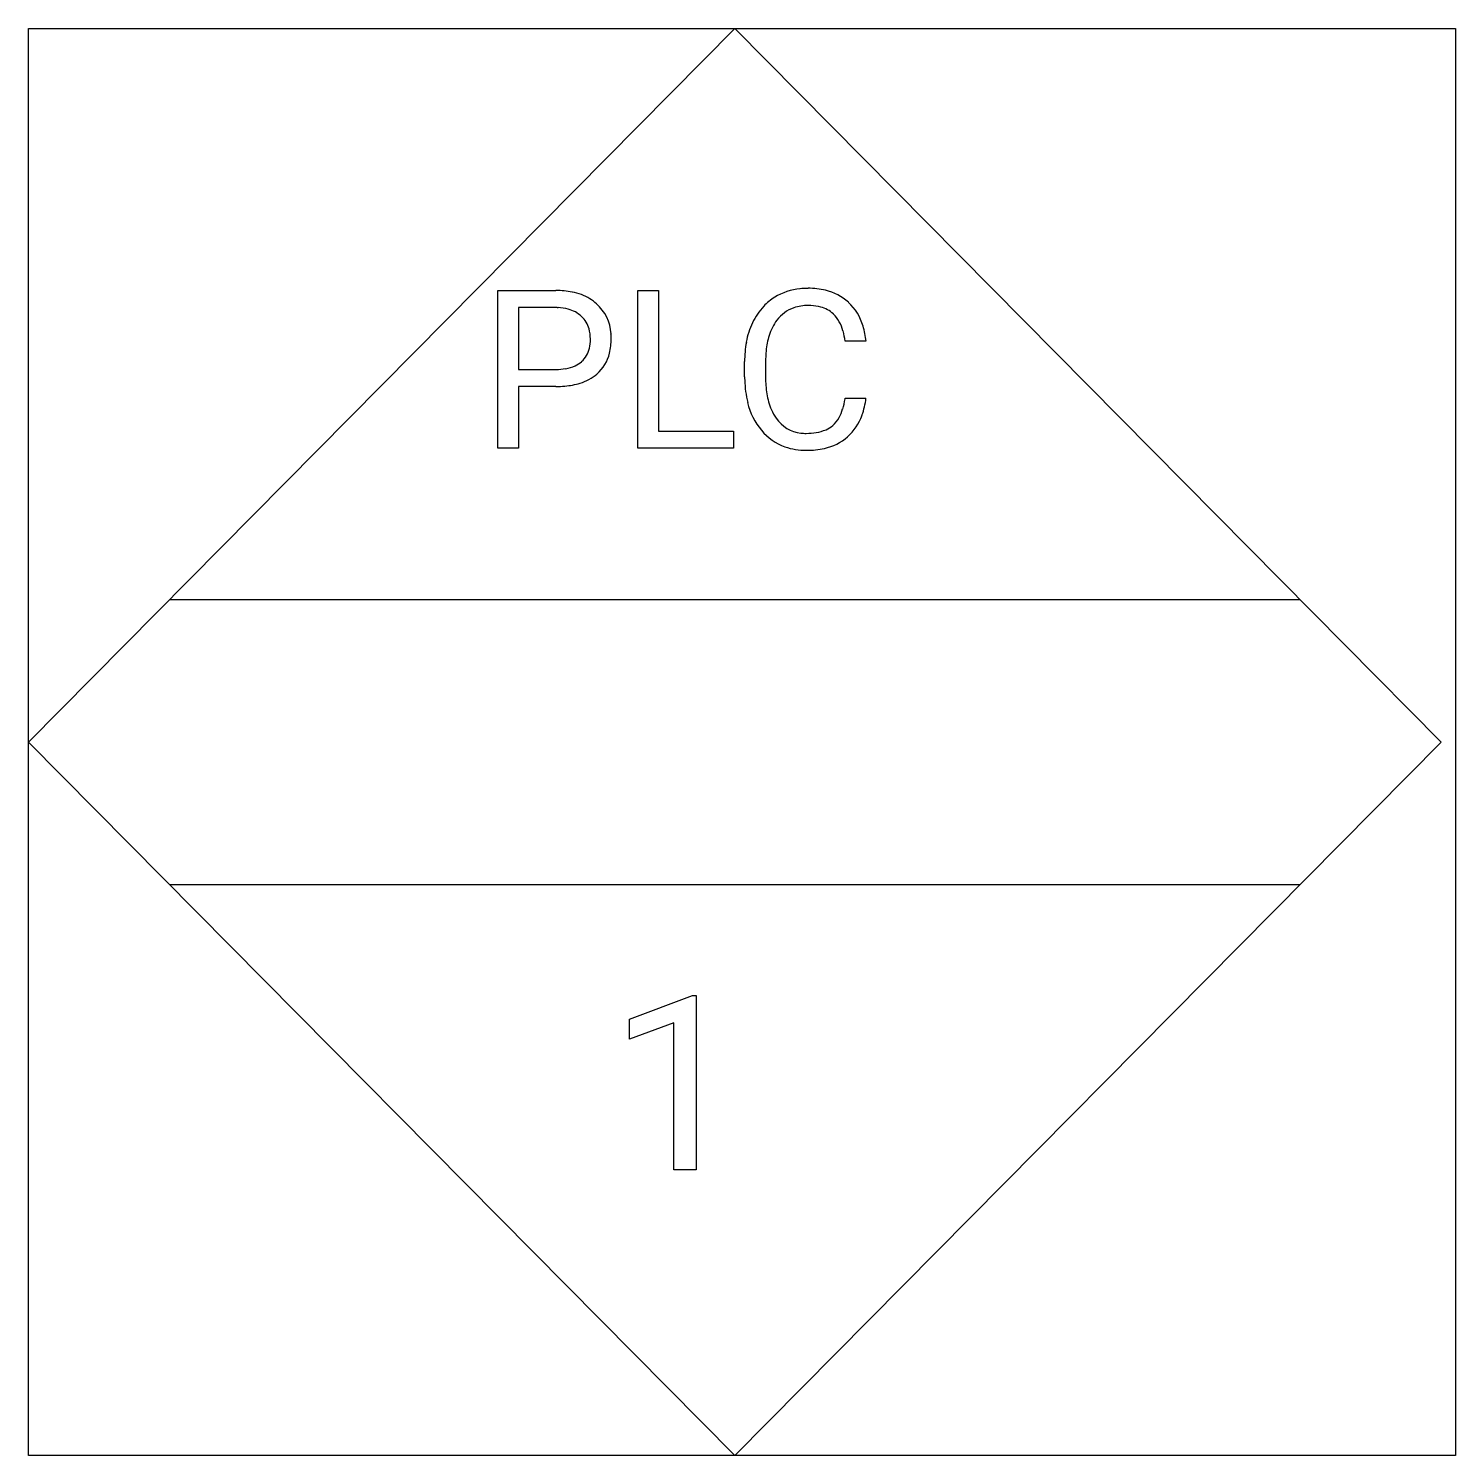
# Model space of a CAD drawing. Extents: x 2.8 to 16, y -2.8 to 10.5.
import ezdxf

# ---------------------------------------------------------------- set-up
doc = ezdxf.new("R2010")
doc.units = 0
for name, color, linetype in [('DEFAULT_255_1_542', 255, 'CONTINUOUS'), ('DEFAULT_255_1_696', 255, 'CONTINUOUS'), ('DEFAULT_255_2_778', 255, 'CONTINUOUS'), ('DEFAULT_255_2_778_10', 255, 'CONTINUOUS')]:
    doc.layers.add(name, color=color, linetype=linetype)

msp = doc.modelspace()

# ---------------------------------------------------------------- linework, layer by layer
at = {"layer": 'DEFAULT_255_1_542'}
for p, q in [((7.129, 6.561), (7.129, 8.022)), ((7.129, 8.022), (7.668, 8.022)), ((8.426, 6.561), (8.426, 8.022)), ((8.426, 8.022), (8.62, 8.022)), ((8.62, 8.022), (8.62, 6.718)), ((7.322, 7.864), (7.322, 7.29)), ((7.679, 7.864), (7.322, 7.864)), ((10.542, 7.552), (10.349, 7.552)), ((7.322, 7.29), (7.668, 7.29)), ((9.417, 7.223), (9.417, 7.364)), ((9.611, 7.359), (9.611, 7.217)), ((7.666, 7.133), (7.322, 7.133)), ((7.322, 7.133), (7.322, 6.561)), ((10.349, 7.024), (10.542, 7.024)), ((8.62, 6.718), (9.313, 6.718)), ((9.313, 6.718), (9.313, 6.561)), ((7.322, 6.561), (7.129, 6.561)), ((9.313, 6.561), (8.426, 6.561))]:
    msp.add_line(p, q, dxfattribs=at)
for centre, radius, start, end in [((7.673, 7.265), 0.757, 78.8379, 90.3983), ((7.725, 7.517), 0.5, 58.9633, 79.0811), ((7.763, 7.587), 0.42, 48.0198, 58.4471), ((9.968, 7.521), 0.516, 121.7634, 136.4279), ((9.985, 7.489), 0.552, 95.646, 121.549), ((10.004, 7.351), 0.691, 89.9243, 96.138), ((10.011, 7.366), 0.677, 76.678, 90.4563), ((10.06, 7.565), 0.472, 47.4858, 76.9287), ((7.668, 7.337), 0.526, 87.8548, 88.8027), ((7.675, 7.444), 0.42, 75.2765, 88.2914), ((7.712, 7.576), 0.282, 46.8626, 75.6679), ((7.774, 7.598), 0.405, 3.3375, 48.1766), ((10.017, 7.479), 0.58, 136.7831, 155.2473), ((9.984, 7.547), 0.334, 109.2999, 143.3038), ((10.001, 7.483), 0.4, 89.3453, 108.5745), ((10.006, 7.336), 0.548, 87.3811, 90.0242), ((10.015, 7.468), 0.415, 74.7009, 87.8127), ((10.053, 7.602), 0.276, 47.4374, 75.0695), ((10.047, 7.603), 0.279, 27.817, 46.4004), ((10.042, 7.552), 0.494, 16.5425, 46.8933), ((7.731, 7.598), 0.254, 15.7442, 46.6202), ((10.158, 7.411), 0.738, 155.0365, 169.6004), ((10.079, 7.474), 0.454, 143.0752, 163.1918), ((9.909, 7.529), 0.436, 15.7651, 27.941), ((9.841, 7.486), 0.705, 5.4073, 17.0365), ((7.652, 7.577), 0.335, 359.4673, 15.5932), ((7.626, 7.57), 0.362, 346.6894, 0.1058), ((7.536, 7.573), 0.451, 359.6263, 0.0005), ((7.636, 7.571), 0.544, 346.1879, 0.5061), ((7.62, 7.576), 0.56, 359.9478, 4.6828), ((10.388, 7.368), 0.971, 169.5838, 180.2758), ((10.323, 7.397), 0.71, 162.9376, 174.6208), ((9.661, 7.457), 0.695, 7.8888, 15.9241), ((7.749, 7.538), 0.235, 311.7854, 347.286), ((7.806, 7.527), 0.369, 310.8833, 346.5425), ((10.651, 7.361), 1.04, 174.3422, 180.143), ((7.671, 7.819), 0.528, 269.6595, 279.415), ((7.703, 7.632), 0.339, 279.2051, 294.9901), ((7.74, 7.551), 0.251, 295.2887, 311.2911), ((7.696, 7.802), 0.668, 274.685, 287.0246), ((7.767, 7.579), 0.434, 286.6927, 310.2287), ((10.619, 7.223), 1.202, 179.9922, 181.5398), ((10.361, 7.209), 0.943, 181.1219, 193.8756), ((10.535, 7.212), 0.924, 179.6817, 189.1505), ((7.668, 8.079), 0.946, 269.8968, 275.0191), ((10.222, 7.16), 0.607, 188.9911, 203.5773), ((9.659, 7.126), 0.698, 343.1449, 351.0104), ((9.46, 7.162), 0.899, 350.7164, 351.1582), ((9.857, 7.099), 0.689, 340.1774, 353.7813), ((10.064, 7.132), 0.637, 193.548, 219.5756), ((10.087, 7.104), 0.461, 203.9076, 215.1315), ((9.916, 7.047), 0.428, 331.6588, 343.2879), ((9.972, 7.014), 0.315, 213.9073, 263.8848), ((10.065, 6.973), 0.264, 293.8551, 310.0521), ((10.065, 6.965), 0.258, 311.0647, 332.0109), ((10.054, 7.026), 0.48, 311.456, 340.4421), ((9.961, 7.044), 0.501, 219.3628, 250.0611), ((9.987, 7.113), 0.415, 263.1758, 270.1031), ((9.991, 7.268), 0.57, 269.6721, 279.0606), ((10.025, 7.067), 0.366, 278.8752, 293.6348), ((10.05, 7.04), 0.493, 282.4333, 310.7515), ((9.982, 7.124), 0.583, 250.7885, 270.6488), ((9.988, 7.444), 0.903, 269.9996, 270.3577), ((9.995, 7.267), 0.726, 269.9359, 282.8098)]:
    msp.add_arc(centre, radius, start, end, dxfattribs=at)
at = {"layer": 'DEFAULT_255_1_696'}
for p, q in [((8.35, 1.266), (8.935, 1.486)), ((8.935, 1.486), (8.967, 1.486)), ((8.967, 1.486), (8.967, -0.13)), ((8.35, 1.08), (8.35, 1.266)), ((8.762, 1.232), (8.35, 1.08)), ((8.762, -0.13), (8.762, 1.232)), ((8.967, -0.13), (8.762, -0.13))]:
    msp.add_line(p, q, dxfattribs=at)
at = {"layer": 'DEFAULT_255_2_778'}
for p, q in [((2.778, 10.451), (16.007, 10.451)), ((2.778, -2.778), (2.778, 10.451)), ((9.326, 10.451), (2.778, 3.836)), ((15.875, 3.836), (9.327, 10.451)), ((16.007, 10.451), (16.007, -2.778)), ((2.778, 3.836), (9.327, -2.778)), ((9.327, -2.778), (15.875, 3.836)), ((16.007, -2.778), (2.778, -2.778))]:
    msp.add_line(p, q, dxfattribs=at)
at = {"layer": 'DEFAULT_255_2_778_10'}
for p, q in [((4.088, 5.159), (14.565, 5.159)), ((4.088, 2.514), (14.565, 2.514))]:
    msp.add_line(p, q, dxfattribs=at)

doc.saveas('drawing.dxf')
